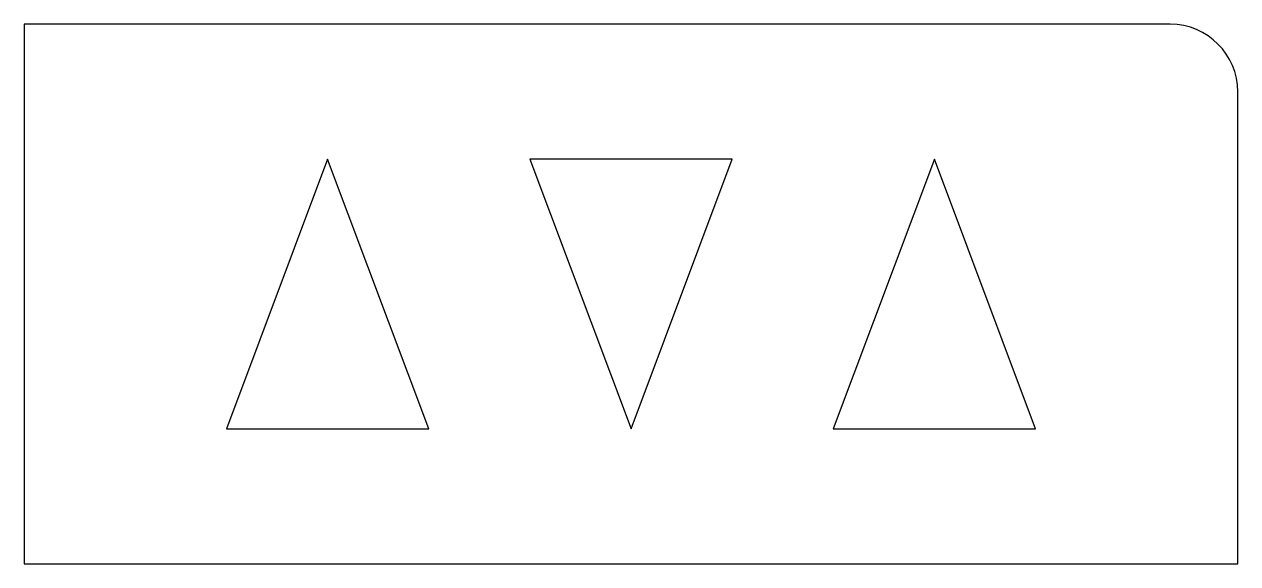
# Model space of a CAD drawing. Header units: metres. Extents: x 0 to 180, y 0 to 80.
import ezdxf

# ---------------------------------------------------------------- set-up
doc = ezdxf.new("R2010")
doc.units = ezdxf.units.M

msp = doc.modelspace()

# ---------------------------------------------------------------- linework, layer by layer
at = {"layer": 'PARAMETRIX'}
for p, q in [((170, 80), (0, 80)), ((0, 80), (0, 0)), ((180, 0), (180, 70)), ((45, 60), (30, 20)), ((60, 20), (45, 60)), ((105, 60), (75, 60)), ((75, 60), (90, 20)), ((90, 20), (105, 60)), ((135, 60), (120, 20)), ((150, 20), (135, 60)), ((30, 20), (60, 20)), ((120, 20), (150, 20)), ((0, 0), (180, 0))]:
    msp.add_line(p, q, dxfattribs=at)
msp.add_arc((170, 70), 10, 0, 90, dxfattribs=at)

doc.saveas('drawing.dxf')
